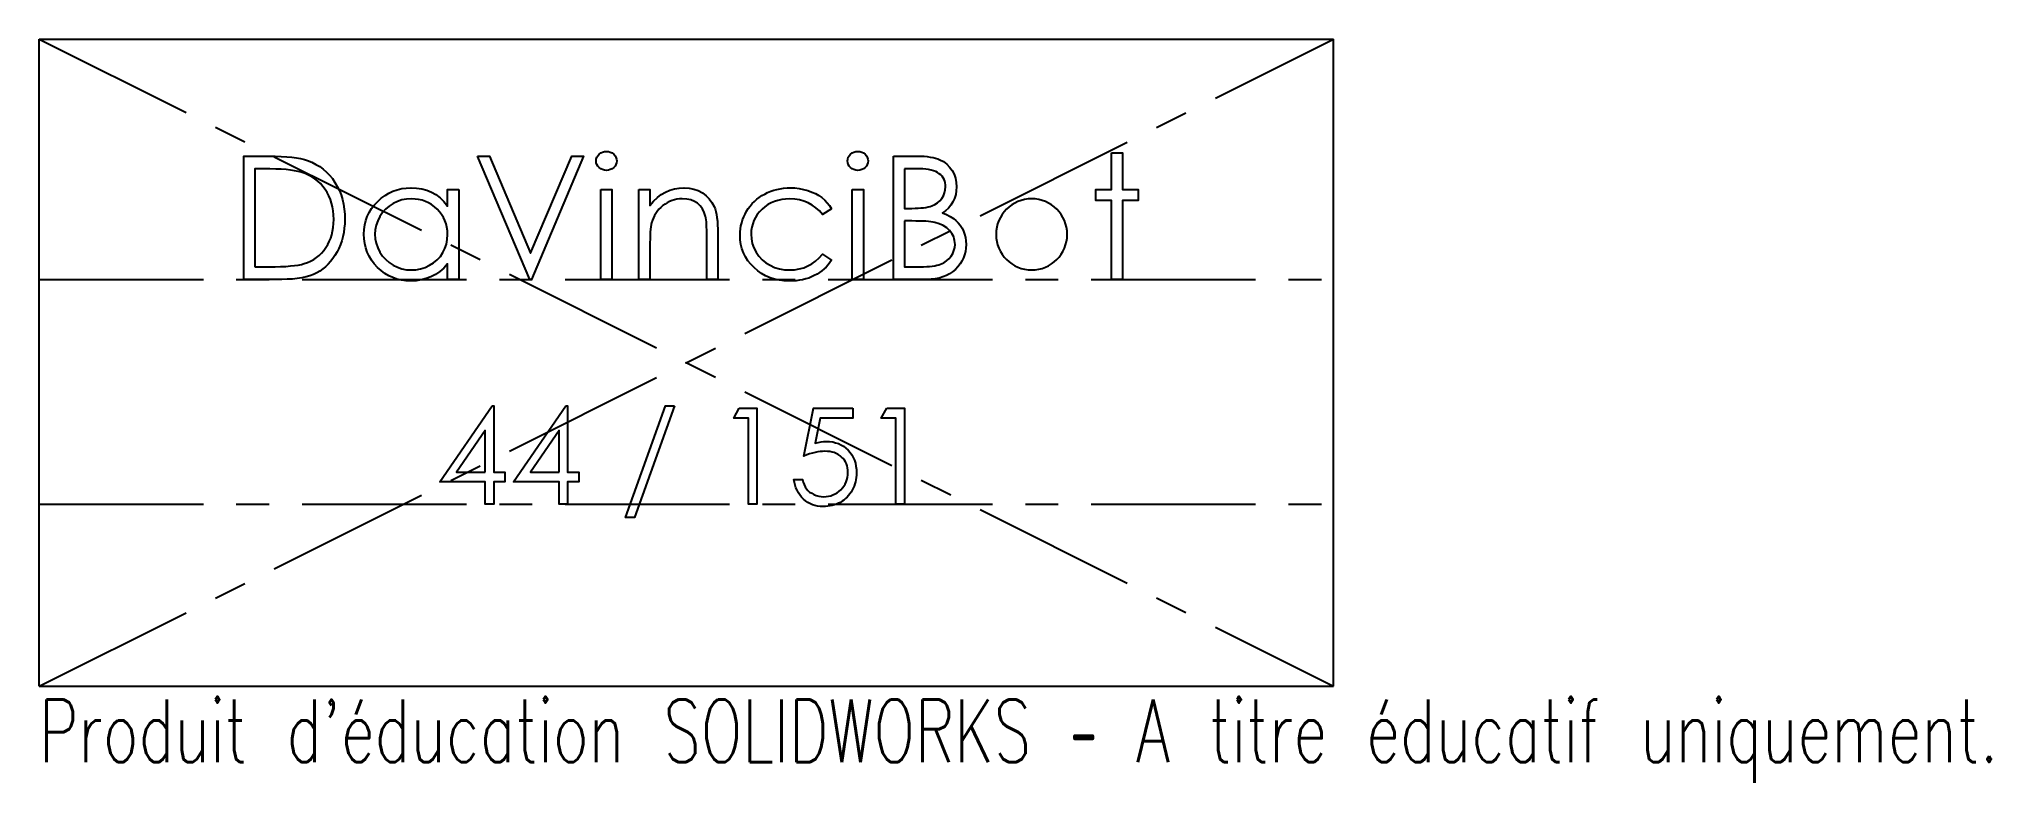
# Model space of a CAD drawing. Header units: millimetres. Extents: x -50 to 101, y -32 to 25.
import ezdxf

# ---------------------------------------------------------------- set-up
doc = ezdxf.new("R2010")
doc.units = ezdxf.units.MM
doc.header["$PDSIZE"] = -1
doc.linetypes.add('CENTERX2', pattern=[20.32, 12.7, -2.54, 2.54, -2.54])
doc.styles.add('SLDTEXTSTYLE0', font='TXT', dxfattribs={"width": 0.7, "bigfont": 'bigfont'})

msp = doc.modelspace()

# ---------------------------------------------------------------- linework, layer by layer
at = {"color": 7, "linetype": 'Continuous'}
for p, q in [((-50, -25), (-50, 25)), ((-50, 25), (50, 25)), ((50, -25), (50, 25)), ((26.69, 13.51), (26.69, 13.51)), ((-50, -25), (50, -25))]:
    msp.add_line(p, q, dxfattribs=at)
at = {"color": 7, "linetype": 'CENTERX2'}
for p, q in [((-50, -25), (50, 25)), ((-50, 25), (50, -25)), ((-50, 6.43), (50, 6.43)), ((-50, -10.92), (50, -10.92))]:
    msp.add_line(p, q, dxfattribs=at)
at = {"color": 7, "linetype": 'Continuous', "flags": 128}
for points in [[(-34.19, 6.43), (-34.19, 15.95), (-34.19, 15.95), (-32.27, 15.95), (-32.27, 15.95), (-31.77, 15.95), (-31.3, 15.93), (-30.87, 15.91), (-30.47, 15.87), (-30.11, 15.82), (-29.79, 15.76), (-29.5, 15.69), (-29.25, 15.61), (-29.25, 15.61), (-28.92, 15.48), (-28.61, 15.32), (-28.32, 15.15), (-28.04, 14.95), (-27.79, 14.72), (-27.55, 14.48), (-27.34, 14.22), (-27.14, 13.93), (-26.96, 13.62), (-26.8, 13.3), (-26.67, 12.96), (-26.57, 12.61), (-26.48, 12.25), (-26.42, 11.87), (-26.39, 11.48), (-26.38, 11.07), (-26.38, 11.07), (-26.39, 10.72), (-26.42, 10.38), (-26.46, 10.05), (-26.53, 9.73), (-26.61, 9.42), (-26.72, 9.12), (-26.84, 8.83), (-26.98, 8.55), (-27.14, 8.29), (-27.3, 8.04), (-27.48, 7.82), (-27.67, 7.61), (-27.87, 7.41), (-28.08, 7.24), (-28.31, 7.08), (-28.54, 6.95), (-28.8, 6.82), (-29.07, 6.72), (-29.37, 6.63), (-29.7, 6.56), (-30.05, 6.5), (-30.42, 6.46), (-30.82, 6.44), (-31.24, 6.43), (-31.24, 6.43), (-34.19, 6.43)], [(-16.12, 15.95), (-15.2, 15.95), (-15.2, 15.95), (-12.03, 8.45), (-12.03, 8.45), (-8.85, 15.95), (-8.85, 15.95), (-7.94, 15.95), (-7.94, 15.95), (-11.97, 6.43), (-11.97, 6.43), (-12.09, 6.43), (-12.09, 6.43), (-16.12, 15.95)], [(-6.17, 16.32), (-6.01, 16.31), (-5.87, 16.27), (-5.73, 16.2), (-5.61, 16.1), (-5.5, 15.99), (-5.43, 15.87), (-5.39, 15.73), (-5.37, 15.58), (-5.37, 15.58), (-5.39, 15.44), (-5.43, 15.31), (-5.5, 15.18), (-5.61, 15.07), (-5.73, 14.98), (-5.87, 14.91), (-6.01, 14.87), (-6.17, 14.85), (-6.17, 14.85), (-6.33, 14.87), (-6.47, 14.91), (-6.61, 14.98), (-6.73, 15.07), (-6.83, 15.18), (-6.9, 15.31), (-6.95, 15.44), (-6.96, 15.58), (-6.96, 15.58), (-6.95, 15.73), (-6.9, 15.87), (-6.83, 15.99), (-6.73, 16.1), (-6.61, 16.2), (-6.47, 16.27), (-6.33, 16.31), (-6.17, 16.32)], [(13.25, 16.32), (13.4, 16.31), (13.55, 16.27), (13.69, 16.2), (13.81, 16.1), (13.91, 15.99), (13.98, 15.87), (14.03, 15.73), (14.04, 15.58), (14.04, 15.58), (14.03, 15.44), (13.98, 15.31), (13.91, 15.18), (13.81, 15.07), (13.69, 14.98), (13.55, 14.91), (13.4, 14.87), (13.25, 14.85), (13.25, 14.85), (13.09, 14.87), (12.95, 14.91), (12.81, 14.98), (12.69, 15.07), (12.59, 15.18), (12.51, 15.31), (12.47, 15.44), (12.46, 15.58), (12.46, 15.58), (12.47, 15.73), (12.51, 15.87), (12.59, 15.99), (12.69, 16.1), (12.81, 16.2), (12.95, 16.27), (13.09, 16.31), (13.25, 16.32)], [(16, 15.95), (17.86, 15.95), (17.86, 15.95), (18.13, 15.95), (18.38, 15.94), (18.62, 15.92), (18.85, 15.88), (19.06, 15.85), (19.25, 15.8), (19.42, 15.75), (19.58, 15.68), (19.87, 15.53), (20.12, 15.34), (20.34, 15.11), (20.53, 14.84), (20.69, 14.55), (20.79, 14.25), (20.86, 13.93), (20.88, 13.59), (20.88, 13.59), (20.86, 13.28), (20.81, 12.98), (20.72, 12.69), (20.6, 12.42), (20.44, 12.17), (20.26, 11.94), (20.03, 11.74), (19.78, 11.57), (19.78, 11.57), (20.1, 11.44), (20.39, 11.3), (20.63, 11.14), (20.83, 10.98), (21.01, 10.8), (21.16, 10.61), (21.3, 10.4), (21.41, 10.17), (21.5, 9.92), (21.56, 9.67), (21.6, 9.4), (21.61, 9.13), (21.61, 9.13), (21.6, 8.85), (21.56, 8.59), (21.5, 8.33), (21.41, 8.09), (21.29, 7.85), (21.15, 7.63), (20.98, 7.41), (20.79, 7.21), (20.57, 7.03), (20.34, 6.87), (20.09, 6.74), (19.82, 6.62), (19.54, 6.54), (19.23, 6.48), (18.91, 6.44), (18.57, 6.43), (18.57, 6.43), (16, 6.43), (16, 6.43), (16, 15.95)], [(32.85, 16.2), (33.7, 16.2), (33.7, 16.2), (33.7, 13.39), (33.7, 13.39), (34.92, 13.39), (34.92, 13.39), (34.92, 12.53), (34.92, 12.53), (33.7, 12.53), (33.7, 12.53), (33.7, 6.43), (33.7, 6.43), (32.85, 6.43), (32.85, 6.43), (32.85, 12.53), (32.85, 12.53), (31.63, 12.53), (31.63, 12.53), (31.63, 13.39), (31.63, 13.39), (32.85, 13.39), (32.85, 13.39), (32.85, 16.2)], [(-33.34, 7.41), (-32.24, 7.41), (-32.24, 7.41), (-31.77, 7.41), (-31.34, 7.42), (-30.94, 7.44), (-30.58, 7.47), (-30.26, 7.5), (-29.98, 7.54), (-29.73, 7.59), (-29.52, 7.65), (-29.52, 7.65), (-29.26, 7.74), (-29.02, 7.85), (-28.78, 7.98), (-28.57, 8.13), (-28.37, 8.29), (-28.18, 8.47), (-28, 8.67), (-27.84, 8.89), (-27.7, 9.12), (-27.58, 9.36), (-27.47, 9.61), (-27.38, 9.88), (-27.32, 10.16), (-27.27, 10.45), (-27.24, 10.76), (-27.23, 11.07), (-27.23, 11.07), (-27.24, 11.41), (-27.27, 11.73), (-27.33, 12.03), (-27.4, 12.33), (-27.49, 12.61), (-27.61, 12.89), (-27.74, 13.14), (-27.9, 13.39), (-28.07, 13.62), (-28.26, 13.83), (-28.47, 14.03), (-28.69, 14.2), (-28.93, 14.36), (-29.18, 14.49), (-29.45, 14.61), (-29.74, 14.71), (-29.74, 14.71), (-29.98, 14.77), (-30.26, 14.83), (-30.57, 14.87), (-30.92, 14.91), (-31.3, 14.94), (-31.72, 14.96), (-32.18, 14.97), (-32.67, 14.98), (-32.67, 14.98), (-33.34, 14.98), (-33.34, 14.98), (-33.34, 7.41)], [(16.85, 14.98), (16.85, 11.92), (16.85, 11.92), (17.43, 11.92), (17.43, 11.92), (17.68, 11.93), (17.91, 11.93), (18.13, 11.95), (18.33, 11.97), (18.51, 12), (18.68, 12.03), (18.83, 12.06), (18.96, 12.11), (19.19, 12.21), (19.4, 12.35), (19.58, 12.51), (19.74, 12.69), (19.86, 12.89), (19.95, 13.11), (20.01, 13.34), (20.03, 13.58), (20.03, 13.58), (20.02, 13.73), (20, 13.89), (19.96, 14.03), (19.91, 14.16), (19.84, 14.28), (19.76, 14.4), (19.66, 14.51), (19.54, 14.6), (19.41, 14.69), (19.27, 14.77), (19.1, 14.83), (18.92, 14.88), (18.72, 14.92), (18.5, 14.95), (18.27, 14.97), (18.01, 14.98), (18.01, 14.98), (16.85, 14.98)], [(-17.58, 13.39), (-17.58, 6.43), (-17.58, 6.43), (-18.44, 6.43), (-18.44, 6.43), (-18.44, 7.63), (-18.44, 7.63), (-18.74, 7.31), (-19.05, 7.04), (-19.38, 6.81), (-19.73, 6.62), (-20.09, 6.49), (-20.47, 6.39), (-20.87, 6.33), (-21.28, 6.31), (-21.28, 6.31), (-21.65, 6.32), (-22.01, 6.37), (-22.35, 6.46), (-22.68, 6.57), (-22.99, 6.72), (-23.29, 6.9), (-23.58, 7.11), (-23.85, 7.36), (-24.1, 7.63), (-24.31, 7.92), (-24.5, 8.22), (-24.65, 8.53), (-24.76, 8.86), (-24.84, 9.2), (-24.89, 9.56), (-24.91, 9.93), (-24.91, 9.93), (-24.89, 10.29), (-24.84, 10.64), (-24.76, 10.98), (-24.64, 11.3), (-24.49, 11.61), (-24.31, 11.91), (-24.09, 12.19), (-23.84, 12.46), (-23.56, 12.71), (-23.27, 12.92), (-22.97, 13.1), (-22.66, 13.25), (-22.33, 13.36), (-21.98, 13.45), (-21.63, 13.49), (-21.26, 13.51), (-21.26, 13.51), (-20.83, 13.49), (-20.43, 13.43), (-20.04, 13.32), (-19.68, 13.17), (-19.34, 12.98), (-19.02, 12.74), (-18.72, 12.44), (-18.44, 12.1), (-18.44, 12.1), (-18.44, 13.39), (-18.44, 13.39), (-17.58, 13.39)], [(-21.24, 12.66), (-21.62, 12.63), (-21.98, 12.57), (-22.32, 12.45), (-22.65, 12.3), (-22.96, 12.1), (-23.23, 11.87), (-23.47, 11.6), (-23.68, 11.29), (-23.84, 10.96), (-23.96, 10.62), (-24.03, 10.27), (-24.06, 9.92), (-24.06, 9.92), (-24.03, 9.56), (-23.96, 9.22), (-23.84, 8.88), (-23.67, 8.54), (-23.46, 8.24), (-23.22, 7.96), (-22.95, 7.73), (-22.64, 7.53), (-22.31, 7.37), (-21.97, 7.25), (-21.62, 7.18), (-21.25, 7.16), (-21.25, 7.16), (-20.88, 7.18), (-20.52, 7.25), (-20.17, 7.36), (-19.83, 7.52), (-19.52, 7.72), (-19.24, 7.95), (-19, 8.21), (-18.8, 8.5), (-18.64, 8.82), (-18.53, 9.16), (-18.46, 9.52), (-18.44, 9.89), (-18.44, 9.89), (-18.45, 10.18), (-18.49, 10.46), (-18.55, 10.72), (-18.64, 10.98), (-18.76, 11.22), (-18.9, 11.44), (-19.06, 11.66), (-19.25, 11.86), (-19.46, 12.05), (-19.68, 12.21), (-19.91, 12.35), (-20.15, 12.46), (-20.41, 12.55), (-20.68, 12.61), (-20.95, 12.64), (-21.24, 12.66)], [(-6.59, 13.39), (-5.74, 13.39), (-5.74, 13.39), (-5.74, 6.43), (-5.74, 6.43), (-6.59, 6.43), (-6.59, 6.43), (-6.59, 13.39)], [(-3.66, 13.39), (-2.81, 13.39), (-2.81, 13.39), (-2.81, 12.13), (-2.81, 12.13), (-2.53, 12.47), (-2.23, 12.76), (-1.93, 12.99), (-1.6, 13.18), (-1.26, 13.33), (-0.91, 13.43), (-0.54, 13.49), (-0.16, 13.51), (-0.16, 13.51), (0.23, 13.49), (0.59, 13.41), (0.93, 13.29), (1.24, 13.12), (1.53, 12.9), (1.78, 12.66), (1.98, 12.37), (2.15, 12.06), (2.22, 11.88), (2.28, 11.68), (2.33, 11.45), (2.37, 11.21), (2.4, 10.94), (2.42, 10.64), (2.44, 10.32), (2.44, 9.98), (2.44, 9.98), (2.44, 6.43), (2.44, 6.43), (1.59, 6.43), (1.59, 6.43), (1.59, 9.7), (1.59, 9.7), (1.59, 9.99), (1.58, 10.25), (1.57, 10.48), (1.56, 10.69), (1.55, 10.88), (1.53, 11.04), (1.51, 11.18), (1.49, 11.29), (1.49, 11.29), (1.39, 11.61), (1.25, 11.89), (1.08, 12.12), (0.87, 12.31), (0.63, 12.46), (0.35, 12.57), (0.04, 12.64), (-0.31, 12.66), (-0.31, 12.66), (-0.52, 12.65), (-0.72, 12.62), (-0.91, 12.58), (-1.1, 12.52), (-1.29, 12.45), (-1.47, 12.36), (-1.64, 12.25), (-1.81, 12.13), (-1.97, 11.99), (-2.11, 11.85), (-2.24, 11.69), (-2.35, 11.53), (-2.46, 11.36), (-2.54, 11.19), (-2.62, 11), (-2.68, 10.81), (-2.68, 10.81), (-2.71, 10.67), (-2.73, 10.5), (-2.76, 10.31), (-2.78, 10.09), (-2.79, 9.84), (-2.8, 9.57), (-2.81, 9.27), (-2.81, 8.95), (-2.81, 8.95), (-2.81, 6.43), (-2.81, 6.43), (-3.66, 6.43), (-3.66, 6.43), (-3.66, 13.39)], [(11.23, 11.88), (10.52, 11.44), (10.52, 11.44), (10.28, 11.72), (10.01, 11.97), (9.73, 12.18), (9.42, 12.35), (9.09, 12.48), (8.74, 12.58), (8.38, 12.64), (7.99, 12.66), (7.99, 12.66), (7.67, 12.64), (7.37, 12.61), (7.08, 12.54), (6.81, 12.46), (6.55, 12.35), (6.31, 12.21), (6.07, 12.05), (5.85, 11.86), (5.66, 11.66), (5.48, 11.44), (5.34, 11.22), (5.22, 10.98), (5.13, 10.73), (5.06, 10.48), (5.02, 10.21), (5.01, 9.93), (5.01, 9.93), (5.03, 9.56), (5.1, 9.21), (5.23, 8.87), (5.4, 8.53), (5.61, 8.23), (5.86, 7.95), (6.14, 7.72), (6.47, 7.52), (6.82, 7.36), (7.19, 7.25), (7.58, 7.18), (7.99, 7.16), (7.99, 7.16), (8.37, 7.18), (8.73, 7.24), (9.07, 7.33), (9.4, 7.47), (9.7, 7.64), (9.99, 7.85), (10.27, 8.1), (10.52, 8.38), (10.52, 8.38), (11.23, 7.91), (11.23, 7.91), (11.1, 7.73), (10.96, 7.55), (10.81, 7.39), (10.65, 7.24), (10.48, 7.09), (10.29, 6.96), (10.1, 6.84), (9.89, 6.73), (9.68, 6.63), (9.46, 6.54), (9.23, 6.47), (8.99, 6.41), (8.75, 6.37), (8.5, 6.33), (8.24, 6.31), (7.98, 6.31), (7.98, 6.31), (7.57, 6.32), (7.19, 6.37), (6.82, 6.45), (6.47, 6.56), (6.13, 6.71), (5.82, 6.89), (5.52, 7.1), (5.24, 7.34), (4.98, 7.6), (4.76, 7.88), (4.58, 8.18), (4.42, 8.48), (4.3, 8.81), (4.22, 9.14), (4.17, 9.49), (4.15, 9.85), (4.15, 9.85), (4.16, 10.1), (4.18, 10.34), (4.22, 10.58), (4.28, 10.81), (4.35, 11.04), (4.44, 11.27), (4.54, 11.48), (4.66, 11.7), (4.79, 11.91), (4.94, 12.1), (5.09, 12.29), (5.26, 12.46), (5.44, 12.62), (5.64, 12.77), (5.84, 12.91), (6.06, 13.03), (6.28, 13.14), (6.52, 13.24), (6.75, 13.32), (7, 13.39), (7.25, 13.44), (7.51, 13.48), (7.78, 13.5), (8.05, 13.51), (8.05, 13.51), (8.39, 13.5), (8.73, 13.46), (9.06, 13.39), (9.38, 13.3), (9.69, 13.18), (9.98, 13.06), (10.24, 12.91), (10.47, 12.75), (10.69, 12.56), (10.89, 12.36), (11.07, 12.13), (11.23, 11.88)], [(12.82, 13.39), (13.68, 13.39), (13.68, 13.39), (13.68, 6.43), (13.68, 6.43), (12.82, 6.43), (12.82, 6.43), (12.82, 13.39)], [(16.85, 10.95), (16.85, 7.41), (16.85, 7.41), (18.07, 7.41), (18.07, 7.41), (18.33, 7.41), (18.57, 7.42), (18.8, 7.43), (19, 7.45), (19.19, 7.48), (19.36, 7.52), (19.52, 7.56), (19.65, 7.6), (19.89, 7.71), (20.1, 7.86), (20.29, 8.02), (20.45, 8.22), (20.59, 8.44), (20.68, 8.66), (20.74, 8.89), (20.76, 9.13), (20.76, 9.13), (20.75, 9.28), (20.73, 9.43), (20.7, 9.57), (20.66, 9.71), (20.6, 9.84), (20.52, 9.97), (20.44, 10.09), (20.34, 10.2), (20.12, 10.42), (19.85, 10.59), (19.54, 10.73), (19.2, 10.83), (19.2, 10.83), (19.06, 10.86), (18.9, 10.88), (18.71, 10.9), (18.5, 10.92), (18.27, 10.93), (18.01, 10.94), (17.72, 10.94), (17.42, 10.95), (17.42, 10.95), (16.85, 10.95)], [(-15, -3.33), (-14.86, -3.33), (-14.86, -3.33), (-14.86, -8.45), (-14.86, -8.45), (-14.01, -8.45), (-14.01, -8.45), (-14.01, -9.21), (-14.01, -9.21), (-14.86, -9.21), (-14.86, -9.21), (-14.86, -10.92), (-14.86, -10.92), (-15.53, -10.92), (-15.53, -10.92), (-15.53, -9.21), (-15.53, -9.21), (-19.04, -9.21), (-19.04, -9.21), (-15, -3.33)], [(-9.3, -3.33), (-9.17, -3.33), (-9.17, -3.33), (-9.17, -8.45), (-9.17, -8.45), (-8.31, -8.45), (-8.31, -8.45), (-8.31, -9.21), (-8.31, -9.21), (-9.17, -9.21), (-9.17, -9.21), (-9.17, -10.92), (-9.17, -10.92), (-9.83, -10.92), (-9.83, -10.92), (-9.83, -9.21), (-9.83, -9.21), (-13.34, -9.21), (-13.34, -9.21), (-9.3, -3.33)], [(-0.9, -3.33), (-4, -11.97), (-4, -11.97), (-4.7, -11.97), (-4.7, -11.97), (-1.6, -3.33), (-1.6, -3.33), (-0.9, -3.33)], [(4.09, -3.52), (5.46, -3.52), (5.46, -3.52), (5.46, -10.92), (5.46, -10.92), (4.8, -10.92), (4.8, -10.92), (4.8, -4.28), (4.8, -4.28), (3.66, -4.28), (3.66, -4.28), (4.09, -3.52)], [(12.87, -3.52), (12.87, -4.28), (12.87, -4.28), (10.35, -4.28), (10.35, -4.28), (9.95, -6.22), (9.95, -6.22), (10.19, -6.16), (10.41, -6.12), (10.62, -6.09), (10.82, -6.08), (10.82, -6.08), (11.07, -6.09), (11.31, -6.12), (11.53, -6.18), (11.75, -6.25), (11.95, -6.35), (12.14, -6.46), (12.32, -6.6), (12.5, -6.76), (12.65, -6.94), (12.78, -7.12), (12.9, -7.32), (12.99, -7.54), (13.06, -7.76), (13.11, -8), (13.14, -8.24), (13.15, -8.5), (13.15, -8.5), (13.15, -8.68), (13.13, -8.86), (13.11, -9.04), (13.07, -9.21), (13.02, -9.37), (12.96, -9.53), (12.89, -9.69), (12.82, -9.85), (12.73, -10), (12.63, -10.14), (12.53, -10.27), (12.42, -10.39), (12.3, -10.5), (12.18, -10.61), (12.04, -10.7), (11.9, -10.79), (11.76, -10.86), (11.6, -10.93), (11.44, -10.99), (11.28, -11.03), (11.11, -11.07), (10.94, -11.09), (10.76, -11.11), (10.57, -11.11), (10.57, -11.11), (10.35, -11.1), (10.14, -11.08), (9.93, -11.03), (9.74, -10.97), (9.55, -10.89), (9.38, -10.79), (9.21, -10.67), (9.05, -10.53), (8.9, -10.38), (8.77, -10.22), (8.66, -10.05), (8.56, -9.86), (8.47, -9.67), (8.4, -9.46), (8.35, -9.25), (8.31, -9.02), (8.31, -9.02), (8.98, -9.02), (8.98, -9.02), (9.03, -9.23), (9.1, -9.42), (9.18, -9.59), (9.28, -9.74), (9.4, -9.87), (9.53, -9.99), (9.69, -10.09), (9.86, -10.18), (10.04, -10.26), (10.23, -10.31), (10.42, -10.34), (10.61, -10.35), (10.61, -10.35), (10.8, -10.34), (10.98, -10.32), (11.16, -10.28), (11.33, -10.22), (11.49, -10.14), (11.65, -10.05), (11.79, -9.94), (11.94, -9.82), (12.07, -9.68), (12.18, -9.53), (12.27, -9.38), (12.35, -9.21), (12.41, -9.04), (12.46, -8.86), (12.48, -8.67), (12.49, -8.47), (12.49, -8.47), (12.48, -8.3), (12.46, -8.13), (12.42, -7.97), (12.37, -7.82), (12.3, -7.67), (12.22, -7.54), (12.12, -7.41), (12, -7.29), (11.88, -7.19), (11.74, -7.09), (11.59, -7.02), (11.43, -6.95), (11.27, -6.9), (11.09, -6.87), (10.9, -6.85), (10.7, -6.84), (10.7, -6.84), (10.53, -6.85), (10.35, -6.86), (10.16, -6.89), (9.96, -6.93), (9.75, -6.99), (9.53, -7.05), (9.31, -7.13), (9.07, -7.22), (9.07, -7.22), (9.83, -3.52), (9.83, -3.52), (12.87, -3.52)], [(15.49, -3.52), (16.86, -3.52), (16.86, -3.52), (16.86, -10.92), (16.86, -10.92), (16.19, -10.92), (16.19, -10.92), (16.19, -4.28), (16.19, -4.28), (15.05, -4.28), (15.05, -4.28), (15.49, -3.52)], [(-15.53, -8.45), (-15.53, -5.24), (-15.53, -5.24), (-17.74, -8.45), (-17.74, -8.45), (-15.53, -8.45)], [(-9.83, -8.45), (-9.83, -5.24), (-9.83, -5.24), (-12.04, -8.45), (-12.04, -8.45), (-9.83, -8.45)]]:
    msp.add_lwpolyline(points, dxfattribs=at)
at = {"color": 7, "linetype": 'Continuous'}
msp.add_arc((26.68, 9.91), 2.75, 90.0001, 89.9999, dxfattribs=at)
msp.add_point((0, 0), dxfattribs=at)

# ---------------------------------------------------------------- texts
at = {"color": 7, "linetype": 'Continuous', "insert": (-50, -26.02), "char_height": 4.8336, "attachment_point": 1, "style": 'SLDTEXTSTYLE0'}
msp.add_mtext("Produit d'éducation SOLIDWORKS – A titre éducatif uniquement.", dxfattribs=at)

doc.saveas('drawing.dxf')
